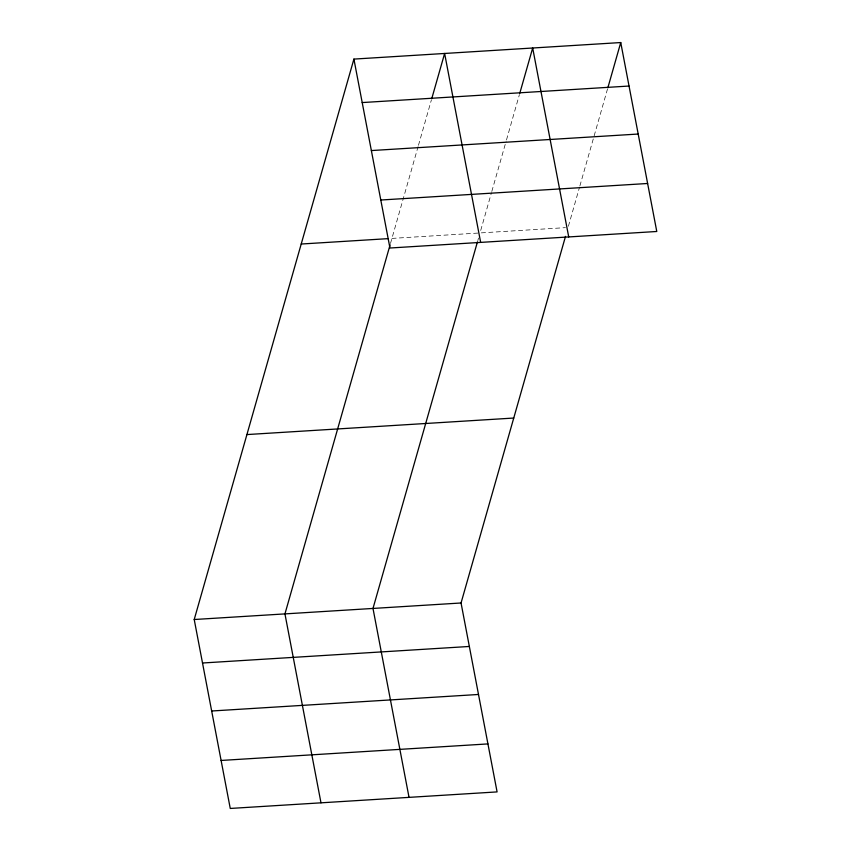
<?xml version="1.0" encoding="UTF-8"?>
<svg xmlns="http://www.w3.org/2000/svg" width="851" height="851" viewBox="0 0 851 851"><rect width="100%" height="100%" fill="white"/><g stroke="black" fill="none" stroke-linecap="round" stroke-linejoin="round"><path stroke-width="0.64" stroke-dasharray="4.25 3.19" d="M390.481 243.492L418.107 146.563M418.458 145.308L431.361 100.014M477.815 240.567L478.539 238.035M480.709 230.43L491.463 192.688M491.814 191.432L506.154 141.106M506.515 139.851L519.418 94.557M568.404 226.238L579.52 187.231M579.871 185.975L607.476 89.1M391.928 238.408L479.985 232.951M481.304 232.866L565.415 227.653"/><path stroke-width="1.28" d="M565.511 236.387L461.051 602.987L497.09 791.909L230.259 808.45L194.219 619.517L353.91 59.091L620.741 42.55L656.781 231.483L389.949 248.013L353.91 59.091M390.12 244.758L284.947 613.901L320.987 802.823M431.723 98.759L444.626 53.464L480.666 242.397M477.454 241.844L372.993 608.444L409.033 797.366M519.78 93.302L532.683 48.007L568.723 236.94M607.837 87.844L620.741 42.55M362.196 102.567L629.038 86.036M371.355 150.563L638.197 134.032M380.791 200.017L647.622 183.486M301.211 244.024L387.992 238.652M246.918 434.574L513.749 418.043M194.219 619.517L461.051 602.987M202.517 663.003L469.348 646.462M211.665 711L478.507 694.469M221.1 760.454L487.942 743.912"/></g></svg>
